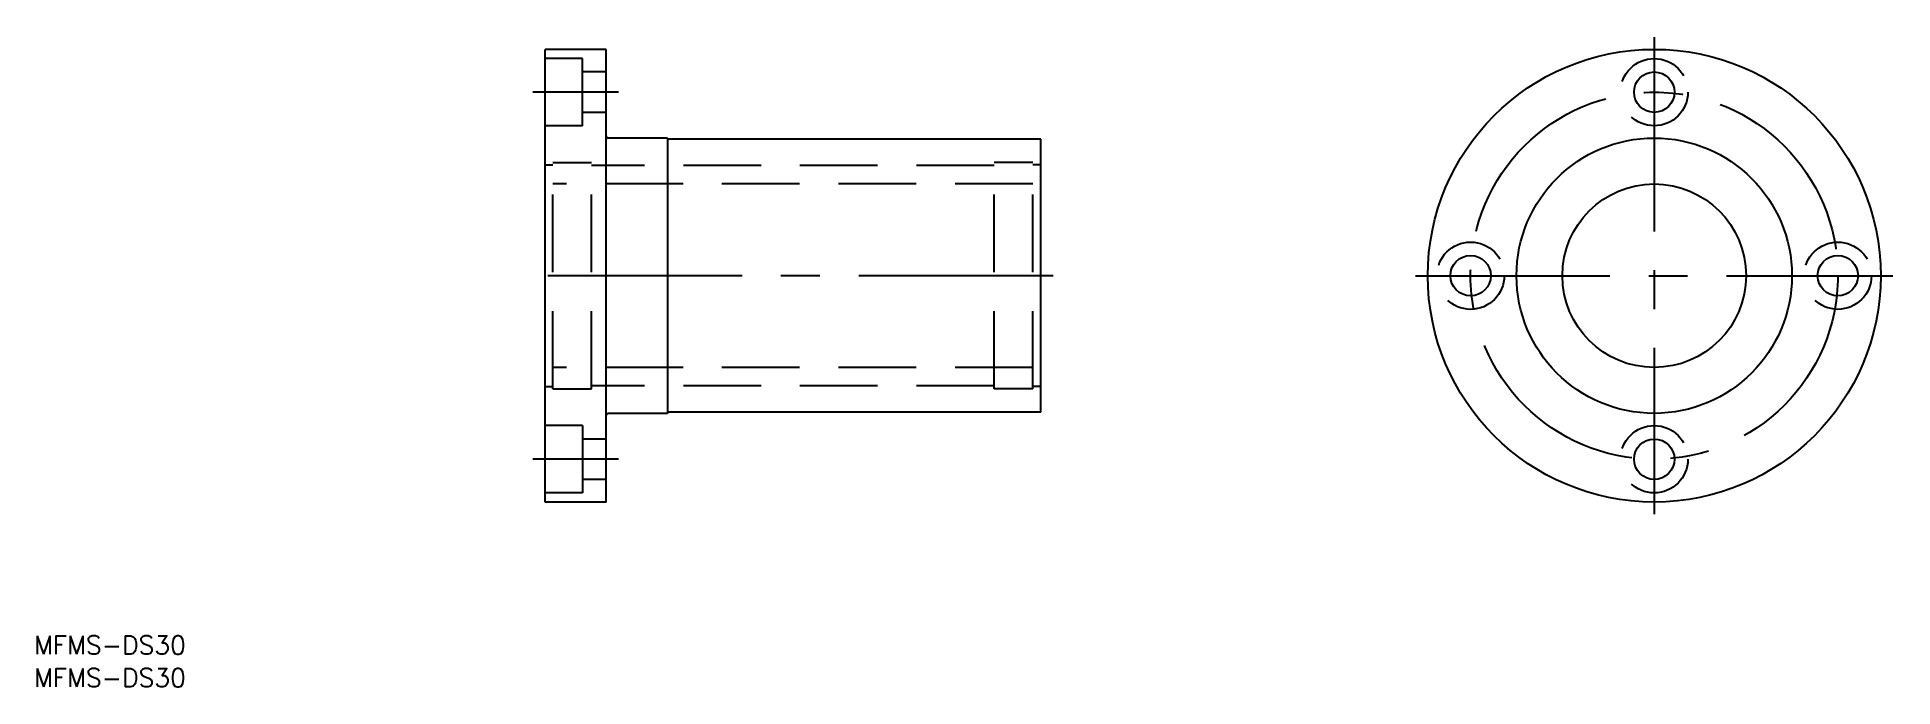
# Model space of a CAD drawing. Extents: x -83 to 220, y -67 to 39.
import ezdxf

# ---------------------------------------------------------------- set-up
doc = ezdxf.new("R2010")
doc.units = 0
doc.linetypes.add('CENTER', pattern=[50.8, 31.75, -6.35, 6.35, -6.35])
doc.linetypes.add('DASHED', pattern=[19.05, 12.7, -6.35])
doc.layers.get('0').update_dxf_attribs({"linetype": 'CONTINUOUS'})
doc.layers.add('CENTER', color=1, linetype='CENTER')
doc.styles.get("Standard").update_dxf_attribs({"font": 'txt.shx', "height": 3, "bigfont": 'bigfont.shx'})

msp = doc.modelspace()

# ---------------------------------------------------------------- linework, layer by layer
at = {"color": 7, "linetype": 'CONTINUOUS'}
for p, q in [((10, 37), (0, 37)), ((0, -37), (0, 37)), ((10, -37), (10, 37)), ((20, 22.5), (10.3, 22.5)), ((20, 22.5), (20, -22.5)), ((81, 22.3), (20, 22.3)), ((81, -22.3), (81, 22.3)), ((20, -22.5), (10.3, -22.5)), ((81, -22.3), (20, -22.3)), ((10, -37), (0, -37))]:
    msp.add_line(p, q, dxfattribs=at)
at = {"color": 3, "linetype": 'DASHED'}
for p, q in [((6.1, 35.5), (0, 35.5)), ((6.1, 24.5), (6.1, 35.5)), ((10, 33.3), (6.1, 33.3)), ((6.1, 24.5), (0, 24.5)), ((10, 26.7), (6.1, 26.7)), ((1.3, 18.5), (7.6, 18.5)), ((1.3, -18.5), (1.3, 18.5)), ((7.6, -18.5), (7.6, 18.5)), ((73.4, -18.5), (73.4, 18.5)), ((79.7, 18.5), (73.4, 18.5)), ((79.7, -18.5), (79.7, 18.5)), ((0, 18.1), (1.3, 18.1)), ((73.4, 18), (7.6, 18)), ((81, 18.1), (79.7, 18.1)), ((79.7, 15), (1.3, 15)), ((79.7, -15), (1.3, -15)), ((0, -18.1), (1.3, -18.1)), ((73.4, -18), (7.6, -18)), ((81, -18.1), (79.7, -18.1)), ((1.3, -18.5), (7.6, -18.5)), ((79.7, -18.5), (73.4, -18.5)), ((6.1, -24.5), (0, -24.5)), ((6.1, -24.5), (6.1, -35.5)), ((10, -26.7), (6.1, -26.7)), ((10, -33.3), (6.1, -33.3)), ((6.1, -35.5), (0, -35.5))]:
    msp.add_line(p, q, dxfattribs=at)
at = {"color": 7, "linetype": 'CONTINUOUS'}
for centre, radius in [((181.23, 0), 37), ((181.23, 30), 3.3), ((181.23, 0), 22.5), ((181.23, 0), 15), ((151.23, 0), 3.3), ((211.23, 0), 3.3), ((181.23, -30), 3.3)]:
    msp.add_circle(centre, radius, dxfattribs=at)
at = {"color": 3, "linetype": 'DASHED'}
for centre in [(181.23, 30), (151.23, 0), (211.23, 0), (181.23, -30)]:
    msp.add_circle(centre, 5.5, dxfattribs=at)
at = {"color": 7, "linetype": 'CONTINUOUS'}
for centre, start, end in [((10.3, 22.8), 180, 270), ((10.3, -22.8), 90, 180)]:
    msp.add_arc(centre, 0.3, start, end, dxfattribs=at)
at = {"layer": 'CENTER', "color": 1, "linetype": 'CENTER'}
for p, q in [((181.23, 39), (181.23, -39)), ((12, 30), (-2, 30)), ((83, 0), (-2, 0)), ((142.23, 0), (220.23, 0)), ((12, -30), (-2, -30))]:
    msp.add_line(p, q, dxfattribs=at)
msp.add_circle((181.23, 0), 30, dxfattribs=at)

# ---------------------------------------------------------------- texts
at = {"color": 7, "linetype": 'CONTINUOUS'}
for p in [(-83.5, -61.88), (-83.5, -67.21)]:
    msp.add_text('MFMS-DS30', height=3, dxfattribs=at).set_placement(p)

doc.saveas('drawing.dxf')
